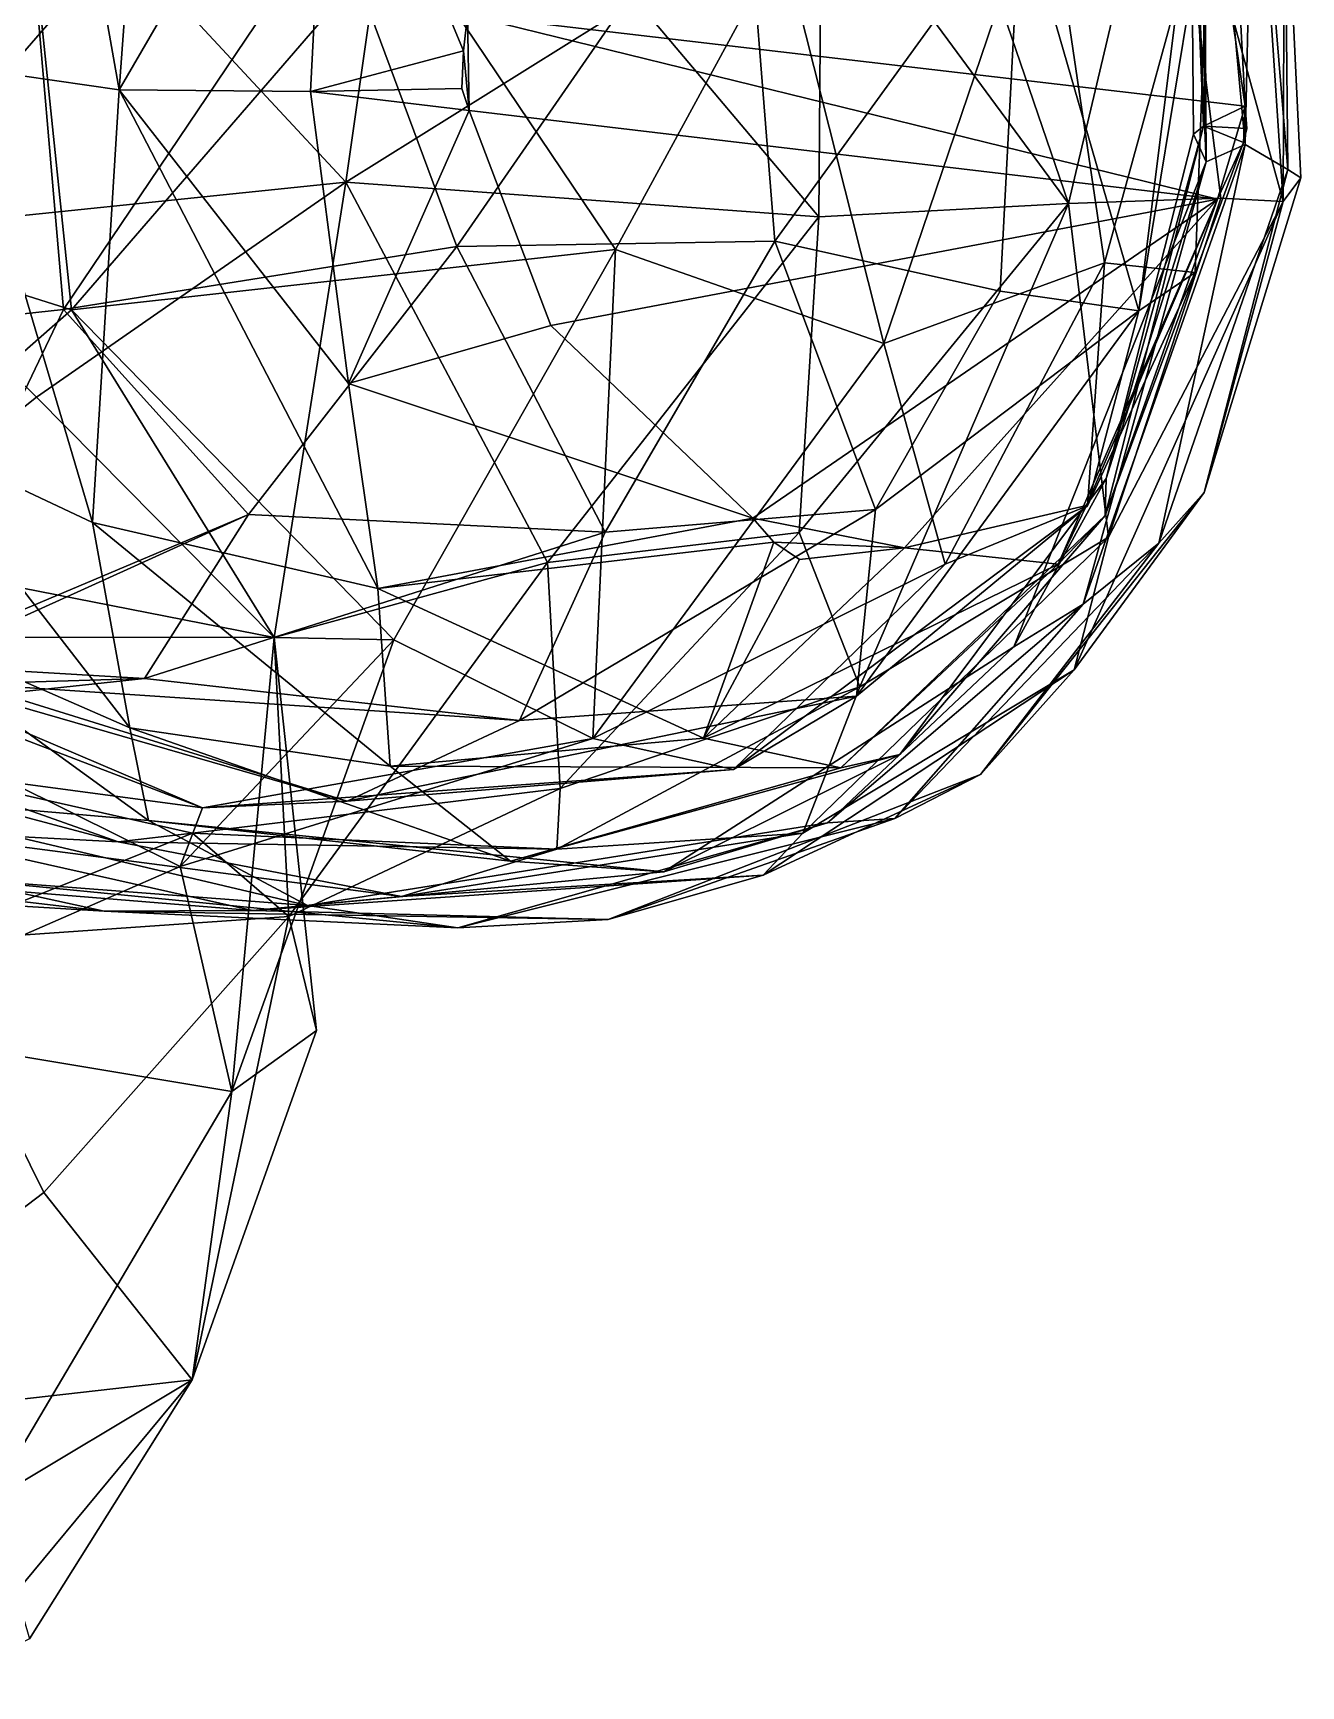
# Model space of a CAD drawing. Extents: x 373697 to 374058, y 6959904 to 6960301.
# Drawn here: x 373917.25 to 373931.42, y 6959906.14 to 6959924.62 of the extents above; entities that cross this region are included whole.
import ezdxf

# ---------------------------------------------------------------- set-up
doc = ezdxf.new("R2010")
doc.units = 0
doc.layers.add('Bht_Fk', color=7, linetype='CONTINUOUS')

msp = doc.modelspace()

# ---------------------------------------------------------------- linework, layer by layer
at = {"layer": 'Bht_Fk'}
for points in [[(373916.397, 6959924.247, 225.775), (373915.356, 6959927.308, 223.822), (373917.316, 6959929.041, 226.083)], [(373916.397, 6959924.247, 225.775), (373917.316, 6959929.041, 226.083), (373918.211, 6959923.983, 228.071)], [(373918.211, 6959923.983, 228.071), (373917.316, 6959929.041, 226.083), (373918.531, 6959928.345, 228.144)], [(373926.817, 6959928.578, 215.015), (373926.062, 6959926.463, 213.551), (373928.824, 6959922.713, 215.551)], [(373928.824, 6959922.713, 215.551), (373929.939, 6959927.423, 217.858), (373926.817, 6959928.578, 215.015)], [(373930.334, 6959923.58, 229.326), (373930.799, 6959923.8, 231.517), (373930.137, 6959928.353, 230.032)], [(373930.137, 6959928.353, 230.032), (373930.799, 6959923.8, 231.517), (373930.563, 6959928.206, 231.517)], [(373930.188, 6959927.364, 228.005), (373930.334, 6959923.58, 229.326), (373930.137, 6959928.353, 230.032)], [(373930.332, 6959928.454, 225.027), (373930.362, 6959923.181, 226.477), (373930.28, 6959927.845, 226.419)], [(373930.332, 6959928.454, 225.027), (373930.798, 6959923.372, 224.757), (373930.362, 6959923.181, 226.477)], [(373930.897, 6959927.714, 223.359), (373930.798, 6959923.372, 224.757), (373930.332, 6959928.454, 225.027)], [(373918.531, 6959928.345, 228.144), (373920.556, 6959928.026, 230.255), (373918.211, 6959923.983, 228.071)], [(373930.799, 6959923.8, 231.517), (373922.105, 6959924.82, 231.517), (373930.563, 6959928.206, 231.517)], [(373918.211, 6959923.983, 228.071), (373920.556, 6959928.026, 230.255), (373920.349, 6959923.966, 230.241)], [(373918.227, 6959925.663, 209.904), (373920.743, 6959922.954, 209.893), (373921.465, 6959928.018, 211.65)], [(373920.556, 6959928.026, 230.255), (373922.059, 6959924.419, 231.517), (373920.349, 6959923.966, 230.241)], [(373920.556, 6959928.026, 230.255), (373922.105, 6959924.82, 231.517), (373922.059, 6959924.419, 231.517)], [(373923.992, 6959924.98, 211.776), (373921.465, 6959928.018, 211.65), (373920.743, 6959922.954, 209.893)], [(373930.362, 6959923.181, 226.477), (373930.188, 6959927.364, 228.005), (373930.28, 6959927.845, 226.419)], [(373931.277, 6959923.093, 222.815), (373930.798, 6959923.372, 224.757), (373930.897, 6959927.714, 223.359)], [(373930.897, 6959927.714, 223.359), (373931.238, 6959926.852, 221.521), (373931.277, 6959923.093, 222.815)], [(373928.824, 6959922.713, 215.551), (373930.529, 6959922.772, 217.894), (373929.939, 6959927.423, 217.858)], [(373931.224, 6959922.737, 219.832), (373929.939, 6959927.423, 217.858), (373930.529, 6959922.772, 217.894)], [(373931.224, 6959922.737, 219.832), (373930.917, 6959927.362, 219.819), (373929.939, 6959927.423, 217.858)], [(373930.221, 6959923.489, 227.979), (373930.334, 6959923.58, 229.326), (373930.188, 6959927.364, 228.005)], [(373930.221, 6959923.489, 227.979), (373930.188, 6959927.364, 228.005), (373930.362, 6959923.181, 226.477)], [(373931.224, 6959922.737, 219.832), (373931.238, 6959926.852, 221.521), (373930.917, 6959927.362, 219.819)], [(373915.399, 6959922.402, 208.635), (373918.227, 6959925.663, 209.904), (373916.125, 6959927.027, 210.407)], [(373917.676, 6959921.525, 205.298), (373914.105, 6959922.651, 203.156), (373917.14, 6959926.699, 204.281)], [(373921.35, 6959925.778, 206.132), (373917.676, 6959921.525, 205.298), (373917.14, 6959926.699, 204.281)], [(373921.986, 6959922.234, 197.265), (373925.179, 6959926.849, 199.348), (373920.591, 6959925.985, 196.223)], [(373921.986, 6959922.234, 197.265), (373925.54, 6959922.291, 199.727), (373925.179, 6959926.849, 199.348)], [(373925.179, 6959926.849, 199.348), (373925.54, 6959922.291, 199.727), (373928.288, 6959926.087, 201.956)], [(373931.423, 6959922.999, 221.541), (373931.238, 6959926.852, 221.521), (373931.224, 6959922.737, 219.832)], [(373931.423, 6959922.999, 221.541), (373931.277, 6959923.093, 222.815), (373931.238, 6959926.852, 221.521)], [(373926.034, 6959922.564, 212.862), (373926.062, 6959926.463, 213.551), (373923.992, 6959924.98, 211.776)], [(373926.759, 6959921.148, 207.338), (373925.626, 6959925.634, 207.324), (373928.572, 6959926.494, 207.339)], [(373928.824, 6959922.713, 215.551), (373926.062, 6959926.463, 213.551), (373926.034, 6959922.564, 212.862)], [(373928.572, 6959926.494, 207.339), (373929.228, 6959922.05, 207.001), (373926.759, 6959921.148, 207.338)], [(373929.228, 6959922.05, 207.001), (373928.572, 6959926.494, 207.339), (373930.402, 6959926.317, 206.148)], [(373929.61, 6959921.515, 204.062), (373930.206, 6959926.301, 204.356), (373928.288, 6959926.087, 201.956)], [(373930.24, 6959921.943, 205.942), (373929.228, 6959922.05, 207.001), (373930.402, 6959926.317, 206.148)], [(373930.402, 6959926.317, 206.148), (373930.206, 6959926.301, 204.356), (373929.61, 6959921.515, 204.062)], [(373930.24, 6959921.943, 205.942), (373930.402, 6959926.317, 206.148), (373929.61, 6959921.515, 204.062)], [(373915.036, 6959921.254, 191.447), (373917.586, 6959921.528, 194.204), (373917.203, 6959925.973, 193.713)], [(373917.203, 6959925.973, 193.713), (373917.586, 6959921.528, 194.204), (373920.591, 6959925.985, 196.223)], [(373917.586, 6959921.528, 194.204), (373921.986, 6959922.234, 197.265), (373920.591, 6959925.985, 196.223)], [(373925.54, 6959922.291, 199.727), (373928.061, 6959921.732, 201.927), (373928.288, 6959926.087, 201.956)], [(373928.061, 6959921.732, 201.927), (373929.61, 6959921.515, 204.062), (373928.288, 6959926.087, 201.956)], [(373917.676, 6959921.525, 205.298), (373921.35, 6959925.778, 206.132), (373923.759, 6959922.201, 207.017)], [(373921.35, 6959925.778, 206.132), (373925.626, 6959925.634, 207.324), (373923.759, 6959922.201, 207.017)], [(373915.399, 6959922.402, 208.635), (373920.743, 6959922.954, 209.893), (373918.227, 6959925.663, 209.904)], [(373925.626, 6959925.634, 207.324), (373926.759, 6959921.148, 207.338), (373923.759, 6959922.201, 207.017)], [(373926.034, 6959922.564, 212.862), (373923.992, 6959924.98, 211.776), (373920.743, 6959922.954, 209.893)], [(373922.121, 6959923.755, 231.517), (373922.059, 6959924.419, 231.517), (373922.105, 6959924.82, 231.517)], [(373922.105, 6959924.82, 231.517), (373930.491, 6959922.762, 231.517), (373922.121, 6959923.755, 231.517)], [(373922.105, 6959924.82, 231.517), (373930.799, 6959923.8, 231.517), (373930.491, 6959922.762, 231.517)], [(373920.349, 6959923.966, 230.241), (373922.059, 6959924.419, 231.517), (373922.039, 6959924.001, 231.517)], [(373922.039, 6959924.001, 231.517), (373922.059, 6959924.419, 231.517), (373922.121, 6959923.755, 231.517)], [(373915.765, 6959920.159, 223.749), (373916.397, 6959924.247, 225.775), (373917.913, 6959919.149, 226.013)], [(373916.397, 6959924.247, 225.775), (373918.211, 6959923.983, 228.071), (373917.913, 6959919.149, 226.013)], [(373918.211, 6959923.983, 228.071), (373921.1, 6959918.408, 228.804), (373917.913, 6959919.149, 226.013)], [(373920.775, 6959920.703, 229.747), (373918.211, 6959923.983, 228.071), (373920.349, 6959923.966, 230.241)], [(373918.211, 6959923.983, 228.071), (373920.775, 6959920.703, 229.747), (373921.1, 6959918.408, 228.804)], [(373920.349, 6959923.966, 230.241), (373922.039, 6959924.001, 231.517), (373922.121, 6959923.755, 231.517)], [(373922.121, 6959923.755, 231.517), (373920.775, 6959920.703, 229.747), (373920.349, 6959923.966, 230.241)], [(373920.775, 6959920.703, 229.747), (373922.121, 6959923.755, 231.517), (373923.035, 6959921.348, 231.517)], [(373930.491, 6959922.762, 231.517), (373923.035, 6959921.348, 231.517), (373922.121, 6959923.755, 231.517)], [(373930.818, 6959923.551, 231.517), (373930.799, 6959923.8, 231.517), (373930.334, 6959923.58, 229.326)], [(373930.799, 6959923.8, 231.517), (373930.779, 6959923.397, 231.517), (373930.491, 6959922.762, 231.517)], [(373930.818, 6959923.551, 231.517), (373930.779, 6959923.397, 231.517), (373930.799, 6959923.8, 231.517)], [(373929.234, 6959919.225, 229.292), (373930.779, 6959923.397, 231.517), (373930.334, 6959923.58, 229.326)], [(373929.234, 6959919.225, 229.292), (373930.334, 6959923.58, 229.326), (373929.247, 6959919.638, 227.32)], [(373929.247, 6959919.638, 227.32), (373930.334, 6959923.58, 229.326), (373930.221, 6959923.489, 227.979)], [(373930.779, 6959923.397, 231.517), (373930.818, 6959923.551, 231.517), (373930.334, 6959923.58, 229.326)], [(373930.362, 6959923.181, 226.477), (373930.798, 6959923.372, 224.757), (373928.987, 6959918.234, 224.097)], [(373929.834, 6959918.917, 222.722), (373928.987, 6959918.234, 224.097), (373930.798, 6959923.372, 224.757)], [(373930.779, 6959923.397, 231.517), (373929.234, 6959919.225, 229.292), (373930.491, 6959922.762, 231.517)], [(373930.362, 6959923.181, 226.477), (373929.247, 6959919.638, 227.32), (373930.221, 6959923.489, 227.979)], [(373931.277, 6959923.093, 222.815), (373929.834, 6959918.917, 222.722), (373930.798, 6959923.372, 224.757)], [(373928.212, 6959917.756, 225.809), (373929.247, 6959919.638, 227.32), (373930.362, 6959923.181, 226.477)], [(373930.362, 6959923.181, 226.477), (373928.987, 6959918.234, 224.097), (373928.212, 6959917.756, 225.809)], [(373929.834, 6959918.917, 222.722), (373931.277, 6959923.093, 222.815), (373930.342, 6959919.484, 221.138)], [(373930.342, 6959919.484, 221.138), (373931.277, 6959923.093, 222.815), (373931.423, 6959922.999, 221.541)], [(373931.224, 6959922.737, 219.832), (373930.342, 6959919.484, 221.138), (373931.423, 6959922.999, 221.541)], [(373920.743, 6959922.954, 209.893), (373915.399, 6959922.402, 208.635), (373917.286, 6959920.549, 208.012)], [(373920.743, 6959922.954, 209.893), (373917.286, 6959920.549, 208.012), (373919.943, 6959917.861, 208.074)], [(373922.998, 6959918.701, 210.756), (373920.743, 6959922.954, 209.893), (373919.943, 6959917.861, 208.074)], [(373922.998, 6959918.701, 210.756), (373926.034, 6959922.564, 212.862), (373920.743, 6959922.954, 209.893)], [(373914.105, 6959922.651, 203.156), (373917.676, 6959921.525, 205.298), (373914.68, 6959918.893, 204.989)], [(373930.491, 6959922.762, 231.517), (373925.294, 6959919.195, 231.517), (373923.035, 6959921.348, 231.517)], [(373930.491, 6959922.762, 231.517), (373926.989, 6959918.865, 231.517), (373925.294, 6959919.195, 231.517)], [(373926.49, 6959917.311, 214.761), (373928.824, 6959922.713, 215.551), (373925.811, 6959919.037, 213.058)], [(373928.824, 6959922.713, 215.551), (373926.034, 6959922.564, 212.862), (373925.811, 6959919.037, 213.058)], [(373926.49, 6959917.311, 214.761), (373929.272, 6959918.983, 217.437), (373928.824, 6959922.713, 215.551)], [(373930.491, 6959922.762, 231.517), (373929.026, 6959919.336, 231.517), (373926.989, 6959918.865, 231.517)], [(373929.234, 6959919.225, 229.292), (373928.708, 6959918.681, 231.095), (373930.491, 6959922.762, 231.517)], [(373928.708, 6959918.681, 231.095), (373929.026, 6959919.336, 231.517), (373930.491, 6959922.762, 231.517)], [(373929.272, 6959918.983, 217.437), (373930.529, 6959922.772, 217.894), (373928.824, 6959922.713, 215.551)], [(373931.224, 6959922.737, 219.832), (373928.886, 6959917.499, 219.095), (373930.342, 6959919.484, 221.138)], [(373929.272, 6959918.983, 217.437), (373928.886, 6959917.499, 219.095), (373931.224, 6959922.737, 219.832)], [(373929.272, 6959918.983, 217.437), (373931.224, 6959922.737, 219.832), (373930.529, 6959922.772, 217.894)], [(373926.034, 6959922.564, 212.862), (373922.998, 6959918.701, 210.756), (373925.811, 6959919.037, 213.058)], [(373913.922, 6959917.868, 206.258), (373917.286, 6959920.549, 208.012), (373915.399, 6959922.402, 208.635)], [(373923.643, 6959919.04, 199.237), (373925.54, 6959922.291, 199.727), (373921.986, 6959922.234, 197.265)], [(373923.643, 6959919.04, 199.237), (373926.665, 6959919.293, 201.463), (373925.54, 6959922.291, 199.727)], [(373926.665, 6959919.293, 201.463), (373928.061, 6959921.732, 201.927), (373925.54, 6959922.291, 199.727)], [(373917.586, 6959921.528, 194.204), (373919.654, 6959919.237, 196.455), (373921.986, 6959922.234, 197.265)], [(373917.676, 6959921.525, 205.298), (373923.759, 6959922.201, 207.017), (373921.28, 6959917.836, 206.65)], [(373919.654, 6959919.237, 196.455), (373923.643, 6959919.04, 199.237), (373921.986, 6959922.234, 197.265)], [(373923.759, 6959922.201, 207.017), (373923.507, 6959916.731, 205.63), (373921.28, 6959917.836, 206.65)], [(373923.507, 6959916.731, 205.63), (373923.759, 6959922.201, 207.017), (373926.759, 6959921.148, 207.338)], [(373927.445, 6959918.682, 206.294), (373926.759, 6959921.148, 207.338), (373929.228, 6959922.05, 207.001)], [(373929.228, 6959922.05, 207.001), (373929.038, 6959919.333, 205.529), (373927.445, 6959918.682, 206.294)], [(373930.24, 6959921.943, 205.942), (373929.038, 6959919.333, 205.529), (373929.228, 6959922.05, 207.001)], [(373929.038, 6959919.333, 205.529), (373930.24, 6959921.943, 205.942), (373929.61, 6959921.515, 204.062)], [(373929.61, 6959921.515, 204.062), (373928.061, 6959921.732, 201.927), (373926.665, 6959919.293, 201.463)], [(373919.943, 6959917.861, 208.074), (373914.68, 6959918.893, 204.989), (373917.676, 6959921.525, 205.298)], [(373915.036, 6959921.254, 191.447), (373915.691, 6959917.562, 193.222), (373917.586, 6959921.528, 194.204)], [(373919.654, 6959919.237, 196.455), (373917.586, 6959921.528, 194.204), (373915.691, 6959917.562, 193.222)], [(373921.28, 6959917.836, 206.65), (373919.943, 6959917.861, 208.074), (373917.676, 6959921.525, 205.298)], [(373925.294, 6959919.195, 231.517), (373920.775, 6959920.703, 229.747), (373923.035, 6959921.348, 231.517)], [(373926.453, 6959917.205, 203.05), (373929.61, 6959921.515, 204.062), (373926.665, 6959919.293, 201.463)], [(373926.453, 6959917.205, 203.05), (373929.038, 6959919.333, 205.529), (373929.61, 6959921.515, 204.062)], [(373926.759, 6959921.148, 207.338), (373927.445, 6959918.682, 206.294), (373923.507, 6959916.731, 205.63)], [(373920.775, 6959920.703, 229.747), (373925.294, 6959919.195, 231.517), (373921.1, 6959918.408, 228.804)], [(373917.286, 6959920.549, 208.012), (373913.922, 6959917.868, 206.258), (373919.943, 6959917.861, 208.074)], [(373915.257, 6959918.192, 221.95), (373915.765, 6959920.159, 223.749), (373918.33, 6959916.851, 224.396)], [(373918.33, 6959916.851, 224.396), (373915.765, 6959920.159, 223.749), (373917.913, 6959919.149, 226.013)], [(373929.247, 6959919.638, 227.32), (373926.937, 6959916.554, 226.854), (373929.234, 6959919.225, 229.292)], [(373926.937, 6959916.554, 226.854), (373929.247, 6959919.638, 227.32), (373928.212, 6959917.756, 225.809)], [(373930.342, 6959919.484, 221.138), (373927.839, 6959916.329, 220.337), (373929.834, 6959918.917, 222.722)], [(373928.886, 6959917.499, 219.095), (373927.839, 6959916.329, 220.337), (373930.342, 6959919.484, 221.138)], [(373925.077, 6959916.385, 204.298), (373927.445, 6959918.682, 206.294), (373929.038, 6959919.333, 205.529)], [(373926.453, 6959917.205, 203.05), (373925.077, 6959916.385, 204.298), (373929.038, 6959919.333, 205.529)], [(373928.708, 6959918.681, 231.095), (373926.989, 6959918.865, 231.517), (373929.026, 6959919.336, 231.517)], [(373919.654, 6959919.237, 196.455), (373915.691, 6959917.562, 193.222), (373914.709, 6959916.996, 194.609)], [(373918.492, 6959917.403, 197.552), (373919.654, 6959919.237, 196.455), (373914.709, 6959916.996, 194.609)], [(373921.1, 6959918.408, 228.804), (373921.239, 6959916.422, 226.967), (373917.913, 6959919.149, 226.013)], [(373921.239, 6959916.422, 226.967), (373918.33, 6959916.851, 224.396), (373917.913, 6959919.149, 226.013)], [(373923.643, 6959919.04, 199.237), (373919.654, 6959919.237, 196.455), (373918.492, 6959917.403, 197.552)], [(373925.294, 6959919.195, 231.517), (373925.53, 6959918.928, 231.517), (373921.1, 6959918.408, 228.804)], [(373922.686, 6959916.933, 200.201), (373926.453, 6959917.205, 203.05), (373926.665, 6959919.293, 201.463)], [(373922.686, 6959916.933, 200.201), (373926.665, 6959919.293, 201.463), (373923.643, 6959919.04, 199.237)], [(373926.989, 6959918.865, 231.517), (373925.53, 6959918.928, 231.517), (373925.294, 6959919.195, 231.517)], [(373929.234, 6959919.225, 229.292), (373926.279, 6959916.406, 228.441), (373928.708, 6959918.681, 231.095)], [(373926.937, 6959916.554, 226.854), (373926.279, 6959916.406, 228.441), (373929.234, 6959919.225, 229.292)], [(373918.492, 6959917.403, 197.552), (373922.686, 6959916.933, 200.201), (373923.643, 6959919.04, 199.237)], [(373922.998, 6959918.701, 210.756), (373923.139, 6959916.173, 212.217), (373925.811, 6959919.037, 213.058)], [(373925.811, 6959919.037, 213.058), (373923.139, 6959916.173, 212.217), (373926.49, 6959917.311, 214.761)], [(373928.886, 6959917.499, 219.095), (373929.272, 6959918.983, 217.437), (373925.852, 6959915.676, 216.365)], [(373925.852, 6959915.676, 216.365), (373929.272, 6959918.983, 217.437), (373926.49, 6959917.311, 214.761)], [(373919.943, 6959917.861, 208.074), (373913.922, 6959917.868, 206.258), (373914.68, 6959918.893, 204.989)], [(373925.53, 6959918.928, 231.517), (373924.742, 6959916.735, 229.42), (373921.1, 6959918.408, 228.804)], [(373924.742, 6959916.735, 229.42), (373925.53, 6959918.928, 231.517), (373925.816, 6959918.733, 231.517)], [(373925.816, 6959918.733, 231.517), (373926.989, 6959918.865, 231.517), (373924.742, 6959916.735, 229.42)], [(373928.708, 6959918.681, 231.095), (373924.742, 6959916.735, 229.42), (373926.989, 6959918.865, 231.517)], [(373926.989, 6959918.865, 231.517), (373925.816, 6959918.733, 231.517), (373925.53, 6959918.928, 231.517)], [(373928.987, 6959918.234, 224.097), (373929.834, 6959918.917, 222.722), (373926.881, 6959915.839, 221.407)], [(373927.839, 6959916.329, 220.337), (373926.881, 6959915.839, 221.407), (373929.834, 6959918.917, 222.722)], [(373920.105, 6959914.743, 209.634), (373922.998, 6959918.701, 210.756), (373919.943, 6959917.861, 208.074)], [(373923.139, 6959916.173, 212.217), (373922.998, 6959918.701, 210.756), (373920.105, 6959914.743, 209.634)], [(373927.445, 6959918.682, 206.294), (373925.077, 6959916.385, 204.298), (373923.507, 6959916.731, 205.63)], [(373926.279, 6959916.406, 228.441), (373924.742, 6959916.735, 229.42), (373928.708, 6959918.681, 231.095)], [(373924.742, 6959916.735, 229.42), (373921.239, 6959916.422, 226.967), (373921.1, 6959918.408, 228.804)], [(373918.539, 6959915.816, 222.746), (373914.988, 6959916.123, 219.706), (373915.257, 6959918.192, 221.95)], [(373918.539, 6959915.816, 222.746), (373915.257, 6959918.192, 221.95), (373918.33, 6959916.851, 224.396)], [(373928.987, 6959918.234, 224.097), (373926.128, 6959915.79, 223.253), (373928.212, 6959917.756, 225.809)], [(373926.881, 6959915.839, 221.407), (373926.128, 6959915.79, 223.253), (373928.987, 6959918.234, 224.097)], [(373919.141, 6959915.959, 202.673), (373913.605, 6959918.078, 201.117), (373916.995, 6959916.243, 203.135)], [(373919.141, 6959915.959, 202.673), (373915.193, 6959917.639, 199.844), (373913.605, 6959918.078, 201.117)], [(373921.28, 6959917.836, 206.65), (373918.893, 6959915.3, 204.207), (373919.47, 6959912.788, 205.929)], [(373921.28, 6959917.836, 206.65), (373923.507, 6959916.731, 205.63), (373918.893, 6959915.3, 204.207)], [(373919.943, 6959917.861, 208.074), (373921.28, 6959917.836, 206.65), (373919.47, 6959912.788, 205.929)], [(373920.417, 6959913.467, 207.98), (373919.943, 6959917.861, 208.074), (373919.47, 6959912.788, 205.929)], [(373919.943, 6959917.861, 208.074), (373920.417, 6959913.467, 207.98), (373920.105, 6959914.743, 209.634)], [(373912.485, 6959917.757, 195.538), (373918.492, 6959917.403, 197.552), (373914.709, 6959916.996, 194.609)], [(373916.536, 6959917.342, 198.609), (373918.492, 6959917.403, 197.552), (373912.485, 6959917.757, 195.538)], [(373915.193, 6959917.639, 199.844), (373920.757, 6959916.031, 201.417), (373916.536, 6959917.342, 198.609)], [(373915.193, 6959917.639, 199.844), (373919.141, 6959915.959, 202.673), (373920.757, 6959916.031, 201.417)], [(373928.212, 6959917.756, 225.809), (373924.301, 6959915.241, 224.382), (373926.937, 6959916.554, 226.854)], [(373928.212, 6959917.756, 225.809), (373926.128, 6959915.79, 223.253), (373924.301, 6959915.241, 224.382)], [(373928.886, 6959917.499, 219.095), (373925.411, 6959915.204, 217.922), (373927.839, 6959916.329, 220.337)], [(373925.411, 6959915.204, 217.922), (373928.886, 6959917.499, 219.095), (373925.852, 6959915.676, 216.365)], [(373918.492, 6959917.403, 197.552), (373916.536, 6959917.342, 198.609), (373922.686, 6959916.933, 200.201)], [(373916.536, 6959917.342, 198.609), (373920.757, 6959916.031, 201.417), (373922.686, 6959916.933, 200.201)], [(373926.49, 6959917.311, 214.761), (373923.102, 6959915.497, 213.84), (373925.852, 6959915.676, 216.365)], [(373923.139, 6959916.173, 212.217), (373923.102, 6959915.497, 213.84), (373926.49, 6959917.311, 214.761)], [(373926.453, 6959917.205, 203.05), (373920.757, 6959916.031, 201.417), (373925.077, 6959916.385, 204.298)], [(373920.757, 6959916.031, 201.417), (373926.453, 6959917.205, 203.05), (373922.686, 6959916.933, 200.201)], [(373922.586, 6959915.363, 225.584), (373918.33, 6959916.851, 224.396), (373921.239, 6959916.422, 226.967)], [(373918.539, 6959915.816, 222.746), (373918.33, 6959916.851, 224.396), (373922.586, 6959915.363, 225.584)], [(373919.141, 6959915.959, 202.673), (373918.893, 6959915.3, 204.207), (373923.507, 6959916.731, 205.63)], [(373925.077, 6959916.385, 204.298), (373919.141, 6959915.959, 202.673), (373923.507, 6959916.731, 205.63)], [(373924.742, 6959916.735, 229.42), (373926.279, 6959916.406, 228.441), (373921.239, 6959916.422, 226.967)], [(373914.607, 6959916.53, 211.276), (373918.2, 6959915.577, 212.794), (373915.974, 6959916.362, 210.155)], [(373915.695, 6959915.709, 213.388), (373918.2, 6959915.577, 212.794), (373914.607, 6959916.53, 211.276)], [(373926.937, 6959916.554, 226.854), (373922.586, 6959915.363, 225.584), (373926.279, 6959916.406, 228.441)], [(373926.937, 6959916.554, 226.854), (373924.301, 6959915.241, 224.382), (373922.586, 6959915.363, 225.584)], [(373915.974, 6959916.362, 210.155), (373919.03, 6959915.674, 210.976), (373915.98, 6959914.455, 208.154)], [(373918.2, 6959915.577, 212.794), (373919.03, 6959915.674, 210.976), (373915.974, 6959916.362, 210.155)], [(373920.757, 6959916.031, 201.417), (373919.141, 6959915.959, 202.673), (373925.077, 6959916.385, 204.298)], [(373926.279, 6959916.406, 228.441), (373922.586, 6959915.363, 225.584), (373921.239, 6959916.422, 226.967)], [(373918.893, 6959915.3, 204.207), (373916.995, 6959916.243, 203.135), (373914.88, 6959913.549, 203.166)], [(373916.995, 6959916.243, 203.135), (373918.893, 6959915.3, 204.207), (373919.141, 6959915.959, 202.673)], [(373919.03, 6959915.674, 210.976), (373923.139, 6959916.173, 212.217), (373920.105, 6959914.743, 209.634)], [(373919.03, 6959915.674, 210.976), (373923.102, 6959915.497, 213.84), (373923.139, 6959916.173, 212.217)], [(373927.839, 6959916.329, 220.337), (373923.676, 6959914.709, 219.102), (373926.881, 6959915.839, 221.407)], [(373927.839, 6959916.329, 220.337), (373925.411, 6959915.204, 217.922), (373923.676, 6959914.709, 219.102)], [(373920.317, 6959914.867, 221.529), (373914.988, 6959916.123, 219.706), (373918.539, 6959915.816, 222.746)], [(373920.317, 6959914.867, 221.529), (373916.363, 6959915.169, 218.714), (373914.988, 6959916.123, 219.706)], [(373918.539, 6959915.816, 222.746), (373922.586, 6959915.363, 225.584), (373924.301, 6959915.241, 224.382)], [(373924.301, 6959915.241, 224.382), (373920.317, 6959914.867, 221.529), (373918.539, 6959915.816, 222.746)], [(373924.301, 6959915.241, 224.382), (373926.128, 6959915.79, 223.253), (373920.317, 6959914.867, 221.529)], [(373926.128, 6959915.79, 223.253), (373921.996, 6959914.615, 220.31), (373920.317, 6959914.867, 221.529)], [(373926.128, 6959915.79, 223.253), (373926.881, 6959915.839, 221.407), (373921.996, 6959914.615, 220.31)], [(373926.881, 6959915.839, 221.407), (373923.676, 6959914.709, 219.102), (373921.996, 6959914.615, 220.31)], [(373919.702, 6959914.809, 216.258), (373915.695, 6959915.709, 213.388), (373914.101, 6959915.265, 214.653)], [(373915.695, 6959915.709, 213.388), (373921.367, 6959914.965, 215.04), (373918.2, 6959915.577, 212.794)], [(373921.367, 6959914.965, 215.04), (373915.695, 6959915.709, 213.388), (373919.702, 6959914.809, 216.258)], [(373915.98, 6959914.455, 208.154), (373919.03, 6959915.674, 210.976), (373920.105, 6959914.743, 209.634)], [(373918.2, 6959915.577, 212.794), (373923.102, 6959915.497, 213.84), (373919.03, 6959915.674, 210.976)], [(373921.367, 6959914.965, 215.04), (373925.411, 6959915.204, 217.922), (373925.852, 6959915.676, 216.365)], [(373925.852, 6959915.676, 216.365), (373923.102, 6959915.497, 213.84), (373921.367, 6959914.965, 215.04)], [(373918.2, 6959915.577, 212.794), (373921.367, 6959914.965, 215.04), (373923.102, 6959915.497, 213.84)], [(373918.043, 6959914.804, 217.483), (373914.101, 6959915.265, 214.653), (373912.465, 6959915.14, 215.91)], [(373918.043, 6959914.804, 217.483), (373919.702, 6959914.809, 216.258), (373914.101, 6959915.265, 214.653)], [(373918.893, 6959915.3, 204.207), (373914.88, 6959913.549, 203.166), (373919.47, 6959912.788, 205.929)], [(373918.043, 6959914.804, 217.483), (373912.465, 6959915.14, 215.91), (373916.363, 6959915.169, 218.714)], [(373921.996, 6959914.615, 220.31), (373916.363, 6959915.169, 218.714), (373920.317, 6959914.867, 221.529)], [(373921.996, 6959914.615, 220.31), (373918.043, 6959914.804, 217.483), (373916.363, 6959915.169, 218.714)], [(373925.411, 6959915.204, 217.922), (373919.702, 6959914.809, 216.258), (373923.676, 6959914.709, 219.102)], [(373925.411, 6959915.204, 217.922), (373921.367, 6959914.965, 215.04), (373919.702, 6959914.809, 216.258)], [(373915.98, 6959914.455, 208.154), (373920.105, 6959914.743, 209.634), (373917.366, 6959911.658, 207.775)], [(373917.366, 6959911.658, 207.775), (373920.105, 6959914.743, 209.634), (373919.025, 6959909.564, 207.281)], [(373923.676, 6959914.709, 219.102), (373919.702, 6959914.809, 216.258), (373918.043, 6959914.804, 217.483)], [(373923.676, 6959914.709, 219.102), (373918.043, 6959914.804, 217.483), (373921.996, 6959914.615, 220.31)], [(373920.105, 6959914.743, 209.634), (373920.417, 6959913.467, 207.98), (373919.025, 6959909.564, 207.281)], [(373913.829, 6959908.976, 206.329), (373915.98, 6959914.455, 208.154), (373917.366, 6959911.658, 207.775)], [(373919.47, 6959912.788, 205.929), (373914.88, 6959913.549, 203.166), (373916.761, 6959908.206, 204.579)], [(373919.025, 6959909.564, 207.281), (373920.417, 6959913.467, 207.98), (373919.47, 6959912.788, 205.929)], [(373919.025, 6959909.564, 207.281), (373919.47, 6959912.788, 205.929), (373916.761, 6959908.206, 204.579)], [(373917.366, 6959911.658, 207.775), (373919.025, 6959909.564, 207.281), (373913.829, 6959908.976, 206.329)], [(373913.829, 6959908.976, 206.329), (373919.025, 6959909.564, 207.281), (373916.187, 6959906.141, 206.333)], [(373916.187, 6959906.141, 206.333), (373919.025, 6959909.564, 207.281), (373917.207, 6959906.669, 205.188)], [(373917.207, 6959906.669, 205.188), (373919.025, 6959909.564, 207.281), (373916.761, 6959908.206, 204.579)]]:
    msp.add_3dface(points, dxfattribs=at)

doc.saveas('drawing.dxf')
